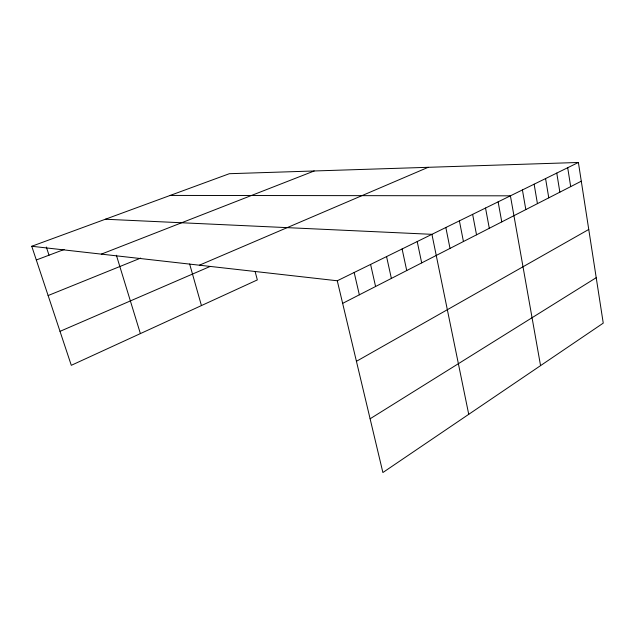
<?xml version="1.0" encoding="UTF-8"?>
<svg xmlns="http://www.w3.org/2000/svg" width="635" height="635" viewBox="0 0 635 635"><rect width="100%" height="100%" fill="white"/><g stroke="black" fill="none" stroke-linecap="round" stroke-linejoin="round"><path stroke-width="0.95" d="M370.102 418.782L596.217 277.693M356.433 361.307L588.756 229.457M342.646 303.363L581.287 181.197M337.272 280.773L578.39 162.473L603.25 323.128L382.889 472.527L337.272 280.773L31.75 246.269L71.295 365.315L257.334 279.916L255.167 271.677M60.007 331.351L210.233 266.406M199.398 265.2L428.18 167.307M48.117 295.545L140.676 258.096M101.346 254.127L314.19 170.974M36.306 259.993L64.127 249.491M31.75 246.269L229.354 173.704L578.39 162.473M170.188 195.429L510.413 195.826L540.56 365.633M105.362 219.234L431.927 234.331L468.733 414.33M46.331 247.023L49.006 255.199M116.38 255.23L140.383 333.605M189.643 264.017L201.438 305.578M354.171 272.478L359.346 294.815M370.594 264.422L375.579 286.504M386.564 256.588L391.374 278.424M402.098 248.968L406.733 270.558M417.211 241.554L421.688 262.898M445.841 227.505L450.009 248.404M459.399 220.853L463.431 241.53M472.631 214.36L476.528 234.823M485.529 208.034L489.299 228.282M498.126 201.851L501.769 221.901M522.414 189.936L525.82 209.59M534.13 184.19L537.432 203.644M545.576 178.57L548.775 197.842M556.768 173.085L559.856 192.167M567.698 167.719L570.69 186.619"/></g></svg>
